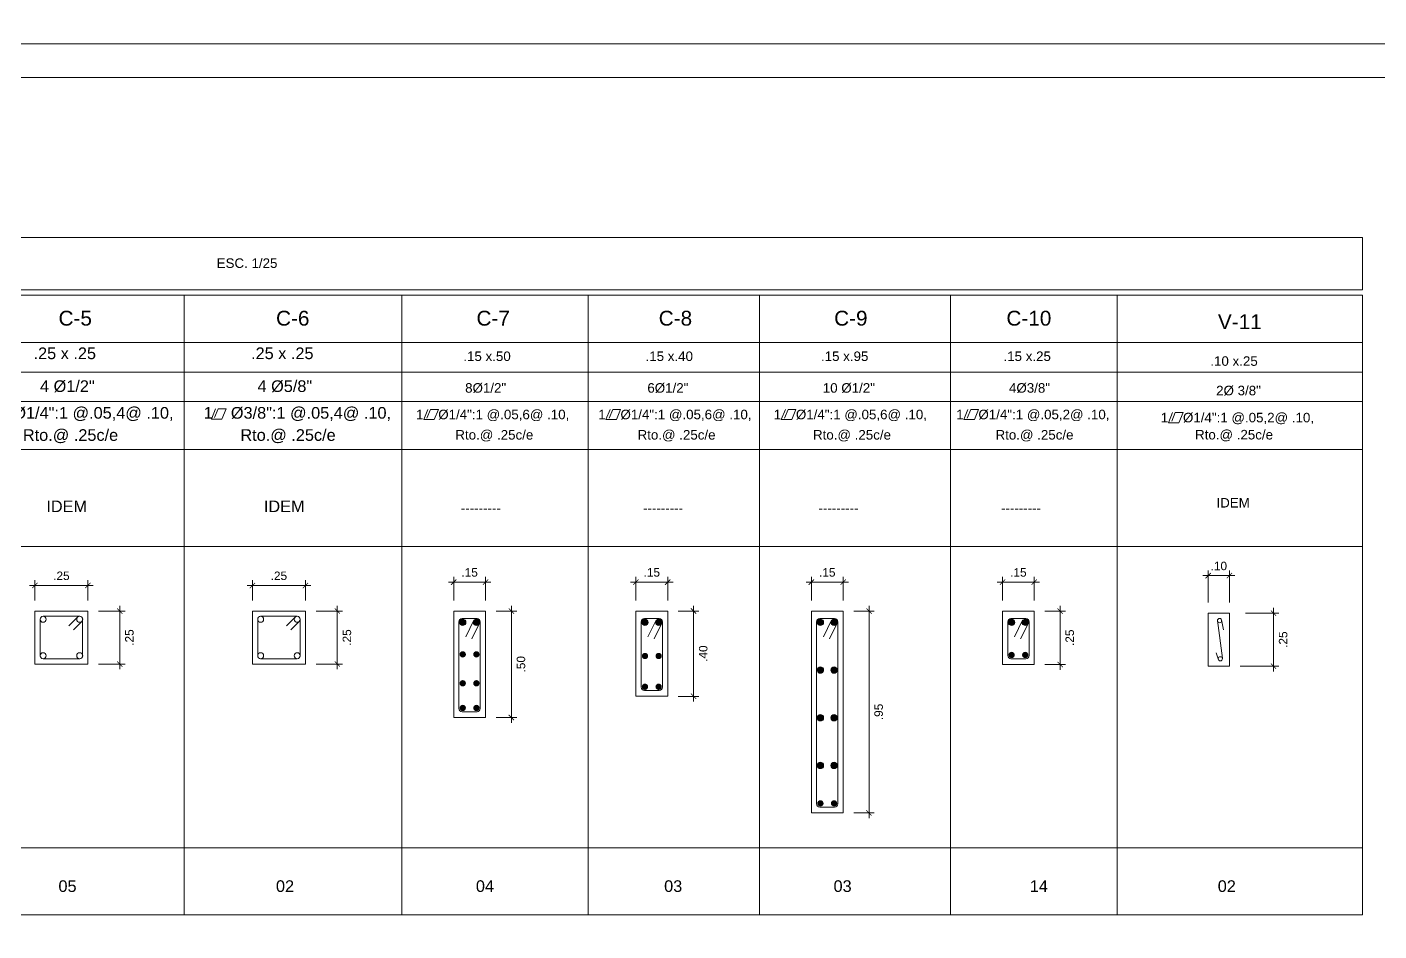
# Model space of a CAD drawing. Header units: millimetres. Extents: x -59 to 123, y 54 to 155.
# Drawn here: x 59.47 to 72.22, y 116.33 to 124.86 of the extents above; entities that cross this region are included whole.
import ezdxf

# ---------------------------------------------------------------- set-up
doc = ezdxf.new("R2010")
doc.units = ezdxf.units.MM
doc.linetypes.add('CONTINUA', pattern=[0])
doc.layers.get('0').update_dxf_attribs({"lineweight": 9})
doc.layers.get('Defpoints').update_dxf_attribs({"lineweight": 0})
for name, color, linetype, lineweight in [('.pluma1', 7, 'Continuous', 9), ('ACERO', 150, 'CONTINUA', 40), ('COTA', 4, 'Continuous', 9), ('DET-CORTE', 86, 'Continuous', 50), ('PLUMA 2 NUEVA', 7, 'Continuous', 25), ('pluma2', 4, 'Continuous', 20)]:
    doc.layers.add(name, color=color, linetype=linetype, lineweight=lineweight)
doc.layers.add('TEXTO', color=2, linetype='Continuous')
doc.styles.add('LUIS', font='arial.ttf')
doc.dimstyles.new('luis', dxfattribs={"dimtxt": 0.08, "dimasz": 0.05, "dimexe": 0.05, "dimexo": 0.1, "dimgap": 0.05, "dimtad": 2, "dimzin": 4, "dimdsep": 46, "dimtxsty": 'LUIS', "dimblk": 'ARCHTICK', "dimcen": 2, "dimdle": 0.05, "dimclrd": 256, "dimclre": 256, "dimclrt": 56, "dimaunit": 1, "dimadec": 0, "dimazin": 0, "dimtfac": 1, "dimtix": 1, "dimtmove": 0, "dimatfit": 3, "dimfxl": 1, "dimlwd": -1, "dimlwe": -1, "dimarcsym": 0})

# ---------------------------------------------------------------- blocks, each defined once
blk = doc.blocks.new('_ArchTick')
at = {"color": 0, "linetype": 'ByBlock', "const_width": 0.15}
blk.add_lwpolyline([(-0.5, -0.5), (0.5, 0.5)], dxfattribs=at)
blk = doc.blocks.new('*D714')
at = {"layer": 'COTA', "transparency": 16777216}
for p, q in [((65.214, 119.452), (65.214, 119.675)), ((65.514, 119.452), (65.514, 119.675)), ((65.564, 119.625), (65.164, 119.625))]:
    blk.add_line(p, q, dxfattribs=at)
at = {"layer": 'Defpoints', "color": 0, "transparency": 16777216}
for p in [(65.214, 119.625), (65.214, 119.352), (65.514, 119.352)]:
    blk.add_point(p, dxfattribs=at)
at = {"layer": 'COTA', "transparency": 16777216, "xscale": 0.05, "yscale": 0.05, "zscale": 0.05, "rotation": 180}
blk.add_blockref('_ArchTick', (65.214, 119.625), dxfattribs=at)
at = {"layer": 'COTA', "transparency": 16777216, "xscale": 0.05, "yscale": 0.05, "zscale": 0.05}
blk.add_blockref('_ArchTick', (65.514, 119.625), dxfattribs=at)
at = {"layer": 'COTA', "color": 56, "lineweight": 5, "transparency": 16777216, "insert": (65.364, 119.716), "char_height": 0.08, "attachment_point": 5, "style": 'LUIS'}
blk.add_mtext('.15', dxfattribs=at)
blk = doc.blocks.new('*D715')
at = {"layer": 'COTA', "transparency": 16777216}
for p, q in [((65.758, 119.402), (65.758, 118.497)), ((65.614, 119.352), (65.808, 119.352)), ((65.614, 118.547), (65.808, 118.547))]:
    blk.add_line(p, q, dxfattribs=at)
at = {"layer": 'Defpoints', "color": 0, "transparency": 16777216}
for p in [(65.514, 119.352), (65.514, 118.547), (65.758, 118.547)]:
    blk.add_point(p, dxfattribs=at)
at = {"layer": 'COTA', "transparency": 16777216, "xscale": 0.05, "yscale": 0.05, "zscale": 0.05}
for p, rotation in [((65.758, 119.352), 90), ((65.758, 118.547), 270)]:
    blk.add_blockref('_ArchTick', p, dxfattribs=dict(at, rotation=rotation))
at = {"layer": 'COTA', "color": 56, "lineweight": 5, "transparency": 16777216, "insert": (65.849, 118.95), "char_height": 0.08, "attachment_point": 5, "rotation": 90, "style": 'LUIS'}
blk.add_mtext('.40', dxfattribs=at)
blk = doc.blocks.new('*D720')
at = {"layer": 'COTA', "transparency": 16777216}
for p, q in [((60.345, 119.402), (60.345, 118.802)), ((60.144, 119.352), (60.395, 119.352)), ((60.144, 118.852), (60.395, 118.852))]:
    blk.add_line(p, q, dxfattribs=at)
at = {"layer": 'Defpoints', "color": 0, "transparency": 16777216}
for p in [(60.044, 119.352), (60.044, 118.852), (60.345, 118.852)]:
    blk.add_point(p, dxfattribs=at)
at = {"layer": 'COTA', "transparency": 16777216, "xscale": 0.05, "yscale": 0.05, "zscale": 0.05}
for p, rotation in [((60.345, 119.352), 90), ((60.345, 118.852), 270)]:
    blk.add_blockref('_ArchTick', p, dxfattribs=dict(at, rotation=rotation))
at = {"layer": 'COTA', "color": 56, "lineweight": 5, "transparency": 16777216, "insert": (60.436, 119.102), "char_height": 0.08, "attachment_point": 5, "rotation": 90, "style": 'LUIS'}
blk.add_mtext('.25', dxfattribs=at)
blk = doc.blocks.new('*D721')
at = {"layer": 'COTA', "transparency": 16777216}
for p, q in [((59.544, 119.452), (59.544, 119.643)), ((60.044, 119.452), (60.044, 119.643)), ((60.094, 119.593), (59.494, 119.593))]:
    blk.add_line(p, q, dxfattribs=at)
at = {"layer": 'Defpoints', "color": 0, "transparency": 16777216}
for p in [(59.544, 119.593), (59.544, 119.352), (60.044, 119.352)]:
    blk.add_point(p, dxfattribs=at)
at = {"layer": 'COTA', "transparency": 16777216, "xscale": 0.05, "yscale": 0.05, "zscale": 0.05, "rotation": 180}
blk.add_blockref('_ArchTick', (59.544, 119.593), dxfattribs=at)
at = {"layer": 'COTA', "transparency": 16777216, "xscale": 0.05, "yscale": 0.05, "zscale": 0.05}
blk.add_blockref('_ArchTick', (60.044, 119.593), dxfattribs=at)
at = {"layer": 'COTA', "color": 56, "lineweight": 5, "transparency": 16777216, "insert": (59.794, 119.684), "char_height": 0.08, "attachment_point": 5, "style": 'LUIS'}
blk.add_mtext('.25', dxfattribs=at)
blk = doc.blocks.new('*D722')
at = {"layer": 'COTA', "transparency": 16777216}
for p, q in [((68.672, 119.452), (68.672, 119.675)), ((68.972, 119.452), (68.972, 119.675)), ((69.022, 119.625), (68.622, 119.625))]:
    blk.add_line(p, q, dxfattribs=at)
at = {"layer": 'Defpoints', "color": 0, "transparency": 16777216}
for p in [(68.672, 119.625), (68.672, 119.352), (68.972, 119.352)]:
    blk.add_point(p, dxfattribs=at)
at = {"layer": 'COTA', "transparency": 16777216, "xscale": 0.05, "yscale": 0.05, "zscale": 0.05, "rotation": 180}
blk.add_blockref('_ArchTick', (68.672, 119.625), dxfattribs=at)
at = {"layer": 'COTA', "transparency": 16777216, "xscale": 0.05, "yscale": 0.05, "zscale": 0.05}
blk.add_blockref('_ArchTick', (68.972, 119.625), dxfattribs=at)
at = {"layer": 'COTA', "color": 56, "lineweight": 5, "transparency": 16777216, "insert": (68.822, 119.716), "char_height": 0.08, "attachment_point": 5, "style": 'LUIS'}
blk.add_mtext('.15', dxfattribs=at)
blk = doc.blocks.new('*D723')
at = {"layer": 'COTA', "transparency": 16777216}
for p, q in [((69.216, 119.402), (69.216, 118.797)), ((69.072, 119.352), (69.266, 119.352)), ((69.072, 118.847), (69.266, 118.847))]:
    blk.add_line(p, q, dxfattribs=at)
at = {"layer": 'Defpoints', "color": 0, "transparency": 16777216}
for p in [(68.972, 119.352), (68.972, 118.847), (69.216, 118.847)]:
    blk.add_point(p, dxfattribs=at)
at = {"layer": 'COTA', "transparency": 16777216, "xscale": 0.05, "yscale": 0.05, "zscale": 0.05}
for p, rotation in [((69.216, 119.352), 90), ((69.216, 118.847), 270)]:
    blk.add_blockref('_ArchTick', p, dxfattribs=dict(at, rotation=rotation))
at = {"layer": 'COTA', "color": 56, "lineweight": 5, "transparency": 16777216, "insert": (69.307, 119.1), "char_height": 0.08, "attachment_point": 5, "rotation": 90, "style": 'LUIS'}
blk.add_mtext('.25', dxfattribs=at)
blk = doc.blocks.new('*D734')
at = {"layer": 'COTA', "transparency": 16777216}
for p, q in [((62.397, 119.402), (62.397, 118.802)), ((62.196, 119.352), (62.447, 119.352)), ((62.196, 118.852), (62.447, 118.852))]:
    blk.add_line(p, q, dxfattribs=at)
at = {"layer": 'Defpoints', "color": 0, "transparency": 16777216}
for p in [(62.096, 119.352), (62.096, 118.852), (62.397, 118.852)]:
    blk.add_point(p, dxfattribs=at)
at = {"layer": 'COTA', "transparency": 16777216, "xscale": 0.05, "yscale": 0.05, "zscale": 0.05}
for p, rotation in [((62.397, 119.352), 90), ((62.397, 118.852), 270)]:
    blk.add_blockref('_ArchTick', p, dxfattribs=dict(at, rotation=rotation))
at = {"layer": 'COTA', "color": 56, "lineweight": 5, "transparency": 16777216, "insert": (62.488, 119.102), "char_height": 0.08, "attachment_point": 5, "rotation": 90, "style": 'LUIS'}
blk.add_mtext('.25', dxfattribs=at)
blk = doc.blocks.new('*D735')
at = {"layer": 'COTA', "transparency": 16777216}
for p, q in [((61.596, 119.452), (61.596, 119.643)), ((62.096, 119.452), (62.096, 119.643)), ((62.146, 119.593), (61.546, 119.593))]:
    blk.add_line(p, q, dxfattribs=at)
at = {"layer": 'Defpoints', "color": 0, "transparency": 16777216}
for p in [(61.596, 119.593), (61.596, 119.352), (62.096, 119.352)]:
    blk.add_point(p, dxfattribs=at)
at = {"layer": 'COTA', "transparency": 16777216, "xscale": 0.05, "yscale": 0.05, "zscale": 0.05, "rotation": 180}
blk.add_blockref('_ArchTick', (61.596, 119.593), dxfattribs=at)
at = {"layer": 'COTA', "transparency": 16777216, "xscale": 0.05, "yscale": 0.05, "zscale": 0.05}
blk.add_blockref('_ArchTick', (62.096, 119.593), dxfattribs=at)
at = {"layer": 'COTA', "color": 56, "lineweight": 5, "transparency": 16777216, "insert": (61.846, 119.684), "char_height": 0.08, "attachment_point": 5, "style": 'LUIS'}
blk.add_mtext('.25', dxfattribs=at)
blk = doc.blocks.new('*D736')
at = {"layer": 'COTA', "transparency": 16777216}
for p, q in [((63.495, 119.452), (63.495, 119.675)), ((63.795, 119.452), (63.795, 119.675)), ((63.845, 119.625), (63.445, 119.625))]:
    blk.add_line(p, q, dxfattribs=at)
at = {"layer": 'Defpoints', "color": 0, "transparency": 16777216}
for p in [(63.495, 119.625), (63.495, 119.352), (63.795, 119.352)]:
    blk.add_point(p, dxfattribs=at)
at = {"layer": 'COTA', "transparency": 16777216, "xscale": 0.05, "yscale": 0.05, "zscale": 0.05, "rotation": 180}
blk.add_blockref('_ArchTick', (63.495, 119.625), dxfattribs=at)
at = {"layer": 'COTA', "transparency": 16777216, "xscale": 0.05, "yscale": 0.05, "zscale": 0.05}
blk.add_blockref('_ArchTick', (63.795, 119.625), dxfattribs=at)
at = {"layer": 'COTA', "color": 56, "lineweight": 5, "transparency": 16777216, "insert": (63.645, 119.716), "char_height": 0.08, "attachment_point": 5, "style": 'LUIS'}
blk.add_mtext('.15', dxfattribs=at)
blk = doc.blocks.new('*D737')
at = {"layer": 'COTA', "transparency": 16777216}
for p, q in [((64.039, 119.402), (64.039, 118.297)), ((63.895, 119.352), (64.089, 119.352)), ((63.895, 118.347), (64.089, 118.347))]:
    blk.add_line(p, q, dxfattribs=at)
at = {"layer": 'Defpoints', "color": 0, "transparency": 16777216}
for p in [(63.795, 119.352), (63.795, 118.347), (64.039, 118.347)]:
    blk.add_point(p, dxfattribs=at)
at = {"layer": 'COTA', "transparency": 16777216, "xscale": 0.05, "yscale": 0.05, "zscale": 0.05}
for p, rotation in [((64.039, 119.352), 90), ((64.039, 118.347), 270)]:
    blk.add_blockref('_ArchTick', p, dxfattribs=dict(at, rotation=rotation))
at = {"layer": 'COTA', "color": 56, "lineweight": 5, "transparency": 16777216, "insert": (64.13, 118.85), "char_height": 0.08, "attachment_point": 5, "rotation": 90, "style": 'LUIS'}
blk.add_mtext('.50', dxfattribs=at)
blk = doc.blocks.new('*D738')
at = {"layer": 'COTA', "transparency": 16777216}
for p, q in [((66.869, 119.452), (66.869, 119.675)), ((67.169, 119.452), (67.169, 119.675)), ((67.219, 119.625), (66.819, 119.625))]:
    blk.add_line(p, q, dxfattribs=at)
at = {"layer": 'Defpoints', "color": 0, "transparency": 16777216}
for p in [(66.869, 119.625), (66.869, 119.352), (67.169, 119.352)]:
    blk.add_point(p, dxfattribs=at)
at = {"layer": 'COTA', "transparency": 16777216, "xscale": 0.05, "yscale": 0.05, "zscale": 0.05, "rotation": 180}
blk.add_blockref('_ArchTick', (66.869, 119.625), dxfattribs=at)
at = {"layer": 'COTA', "transparency": 16777216, "xscale": 0.05, "yscale": 0.05, "zscale": 0.05}
blk.add_blockref('_ArchTick', (67.169, 119.625), dxfattribs=at)
at = {"layer": 'COTA', "color": 56, "lineweight": 5, "transparency": 16777216, "insert": (67.019, 119.716), "char_height": 0.08, "attachment_point": 5, "style": 'LUIS'}
blk.add_mtext('.15', dxfattribs=at)
blk = doc.blocks.new('*D739')
at = {"layer": 'COTA', "transparency": 16777216}
for p, q in [((67.413, 119.402), (67.413, 117.397)), ((67.269, 119.352), (67.463, 119.352)), ((67.269, 117.447), (67.463, 117.447))]:
    blk.add_line(p, q, dxfattribs=at)
at = {"layer": 'Defpoints', "color": 0, "transparency": 16777216}
for p in [(67.169, 119.352), (67.169, 117.447), (67.413, 117.447)]:
    blk.add_point(p, dxfattribs=at)
at = {"layer": 'COTA', "transparency": 16777216, "xscale": 0.05, "yscale": 0.05, "zscale": 0.05}
for p, rotation in [((67.413, 119.352), 90), ((67.413, 117.447), 270)]:
    blk.add_blockref('_ArchTick', p, dxfattribs=dict(at, rotation=rotation))
at = {"layer": 'COTA', "color": 56, "lineweight": 5, "transparency": 16777216, "insert": (67.504, 118.4), "char_height": 0.08, "attachment_point": 5, "rotation": 90, "style": 'LUIS'}
blk.add_mtext('.95', dxfattribs=at)
blk = doc.blocks.new('*D742')
at = {"layer": 'COTA', "transparency": 16777216}
for p, q in [((70.613, 119.686), (70.563, 119.686)), ((70.613, 119.432), (70.613, 119.736)), ((70.613, 119.686), (70.813, 119.686)), ((70.813, 119.432), (70.813, 119.736)), ((70.813, 119.686), (70.863, 119.686))]:
    blk.add_line(p, q, dxfattribs=at)
at = {"layer": 'Defpoints', "color": 0, "transparency": 16777216}
for p in [(70.813, 119.686), (70.613, 119.332), (70.813, 119.332)]:
    blk.add_point(p, dxfattribs=at)
at = {"layer": 'COTA', "transparency": 16777216, "xscale": 0.05, "yscale": 0.05, "zscale": 0.05}
blk.add_blockref('_ArchTick', (70.613, 119.686), dxfattribs=at)
at = {"layer": 'COTA', "transparency": 16777216, "xscale": 0.05, "yscale": 0.05, "zscale": 0.05, "rotation": 180}
blk.add_blockref('_ArchTick', (70.813, 119.686), dxfattribs=at)
at = {"layer": 'COTA', "color": 56, "lineweight": 5, "transparency": 16777216, "insert": (70.713, 119.777), "char_height": 0.08, "attachment_point": 5, "style": 'LUIS'}
blk.add_mtext('.10', dxfattribs=at)
blk = doc.blocks.new('*D743')
at = {"layer": 'COTA', "transparency": 16777216}
for p, q in [((71.229, 119.382), (71.229, 118.782)), ((70.963, 119.332), (71.279, 119.332)), ((70.913, 118.832), (71.279, 118.832))]:
    blk.add_line(p, q, dxfattribs=at)
at = {"layer": 'Defpoints', "color": 0, "transparency": 16777216}
for p in [(70.863, 119.332), (70.813, 118.832), (71.229, 118.832)]:
    blk.add_point(p, dxfattribs=at)
at = {"layer": 'COTA', "transparency": 16777216, "xscale": 0.05, "yscale": 0.05, "zscale": 0.05}
for p, rotation in [((71.229, 119.332), 90), ((71.229, 118.832), 270)]:
    blk.add_blockref('_ArchTick', p, dxfattribs=dict(at, rotation=rotation))
at = {"layer": 'COTA', "color": 56, "lineweight": 5, "transparency": 16777216, "insert": (71.32, 119.082), "char_height": 0.08, "attachment_point": 5, "rotation": 90, "style": 'LUIS'}
blk.add_mtext('.25', dxfattribs=at)

msp = doc.modelspace()

# ---------------------------------------------------------------- hatches: boundary and pattern name
at = {"layer": 'ACERO', "lineweight": 5}
for points in [[(63.5504, 119.2448, -1), (63.6104, 119.2448, -1)], [(63.5504, 119.2448, -1), (63.6104, 119.2448, -1)], [(63.5504, 119.2448, -1), (63.6104, 119.2448, -1)], [(63.6793, 119.2448, -1), (63.7393, 119.2448, -1)], [(63.6793, 119.2448, -1), (63.7393, 119.2448, -1)], [(63.6793, 119.2448, -1), (63.7393, 119.2448, -1)], [(65.2695, 119.2448, -1), (65.3295, 119.2448, -1)], [(65.2695, 119.2448, -1), (65.3295, 119.2448, -1)], [(65.2695, 119.2448, -1), (65.3295, 119.2448, -1)], [(65.3984, 119.2448, -1), (65.4584, 119.2448, -1)], [(65.3984, 119.2448, -1), (65.4584, 119.2448, -1)], [(65.3984, 119.2448, -1), (65.4584, 119.2448, -1)], [(66.9245, 119.2448, -1), (66.9845, 119.2448, -1)], [(66.9245, 119.2448, -1), (66.9845, 119.2448, -1)], [(66.9245, 119.2448, -1), (66.9845, 119.2448, -1)], [(67.0533, 119.2448, -1), (67.1133, 119.2448, -1)], [(67.0533, 119.2448, -1), (67.1133, 119.2448, -1)], [(67.0533, 119.2448, -1), (67.1133, 119.2448, -1)], [(68.7278, 119.2448, -1), (68.7878, 119.2448, -1)], [(68.7278, 119.2448, -1), (68.7878, 119.2448, -1)], [(68.7278, 119.2448, -1), (68.7878, 119.2448, -1)], [(68.8567, 119.2448, -1), (68.9167, 119.2448, -1)], [(68.8567, 119.2448, -1), (68.9167, 119.2448, -1)], [(68.8567, 119.2448, -1), (68.9167, 119.2448, -1)], [(63.5804, 118.9734, 1), (63.5804, 118.9134, 1)], [(63.7093, 118.9734, -1), (63.7093, 118.9134, -1)], [(65.2995, 118.9578, 1), (65.2995, 118.8978, 1)], [(65.4284, 118.9578, -1), (65.4284, 118.8978, -1)], [(68.7578, 118.9674, 1), (68.7578, 118.9074, 1)], [(68.8867, 118.9674, -1), (68.8867, 118.9074, -1)], [(66.9245, 118.7948, -1), (66.9845, 118.7948, -1)], [(66.9245, 118.7948, -1), (66.9845, 118.7948, -1)], [(66.9245, 118.7948, -1), (66.9845, 118.7948, -1)], [(67.0533, 118.7948, -1), (67.1133, 118.7948, -1)], [(67.0533, 118.7948, -1), (67.1133, 118.7948, -1)], [(67.0533, 118.7948, -1), (67.1133, 118.7948, -1)], [(63.5804, 118.7005, 1), (63.5804, 118.6405, 1)], [(63.7093, 118.7005, -1), (63.7093, 118.6405, -1)], [(65.2995, 118.6674, 1), (65.2995, 118.6074, 1)], [(65.4284, 118.6674, -1), (65.4284, 118.6074, -1)], [(63.5804, 118.4674, 1), (63.5804, 118.4074, 1)], [(63.7093, 118.4674, -1), (63.7093, 118.4074, -1)], [(66.9245, 118.3448, -1), (66.9845, 118.3448, -1)], [(66.9245, 118.3448, -1), (66.9845, 118.3448, -1)], [(66.9245, 118.3448, -1), (66.9845, 118.3448, -1)], [(67.0533, 118.3448, -1), (67.1133, 118.3448, -1)], [(67.0533, 118.3448, -1), (67.1133, 118.3448, -1)], [(67.0533, 118.3448, -1), (67.1133, 118.3448, -1)], [(66.9245, 117.8948, -1), (66.9845, 117.8948, -1)], [(66.9245, 117.8948, -1), (66.9845, 117.8948, -1)], [(66.9245, 117.8948, -1), (66.9845, 117.8948, -1)], [(67.0533, 117.8948, -1), (67.1133, 117.8948, -1)], [(67.0533, 117.8948, -1), (67.1133, 117.8948, -1)], [(67.0533, 117.8948, -1), (67.1133, 117.8948, -1)], [(66.9545, 117.5674, 1), (66.9545, 117.5074, 1)], [(67.0833, 117.5674, -1), (67.0833, 117.5074, -1)]]:
    msp.add_hatch(color=256, dxfattribs=at).paths.add_polyline_path(points)

# ---------------------------------------------------------------- linework, layer by layer
at = {"layer": '.pluma1', "lineweight": 5}
for p, q in [((60.9528, 122.3323), (60.9528, 116.4858)), ((63.0048, 122.3323), (63.0048, 116.4858)), ((64.7639, 122.3323), (64.7639, 116.4858)), ((66.3788, 122.3323), (66.3788, 116.4858)), ((68.181, 122.3323), (68.181, 116.4858)), ((69.7546, 122.3323), (69.7546, 116.4858)), ((49.3489, 121.8871), (72.0681, 121.8871)), ((50.3305, 121.6047), (72.0681, 121.6047)), ((50.3305, 121.3297), (72.0681, 121.3297)), ((49.3489, 120.8759), (72.0681, 120.8759)), ((49.3489, 119.9607), (72.0681, 119.9607)), ((49.3489, 119.9607), (72.0681, 119.9607)), ((49.3489, 117.1164), (70.3014, 117.1164)), ((49.3489, 117.1164), (70.3014, 117.1164))]:
    msp.add_line(p, q, dxfattribs=at)
at = {"layer": '.pluma1', "lineweight": 5, "ltscale": 0.18}
for p, q in [((49.3489, 119.9607), (72.0681, 119.9607)), ((49.3489, 117.1164), (72.0681, 117.1164))]:
    msp.add_line(p, q, dxfattribs=at)
at = {"layer": 'ACERO', "lineweight": 5}
for p, q in [((59.5944, 119.28), (59.5944, 118.9245)), ((59.967, 119.3023), (59.6218, 119.3023)), ((59.9944, 119.28), (59.9944, 118.9245)), ((61.6463, 119.28), (61.6463, 118.9245)), ((62.0189, 119.3023), (61.6737, 119.3023)), ((62.0463, 119.28), (62.0463, 118.9245)), ((63.5449, 118.4323), (63.5449, 119.2512)), ((63.5749, 119.2812), (63.7149, 119.2812)), ((63.6849, 119.265), (63.6082, 119.1075)), ((63.7449, 118.4323), (63.7449, 119.2512)), ((65.264, 118.6323), (65.264, 119.2512)), ((65.294, 119.2812), (65.434, 119.2812)), ((65.4041, 119.265), (65.3273, 119.1075)), ((65.464, 118.6323), (65.464, 119.2512)), ((66.9189, 117.5323), (66.9189, 119.2512)), ((66.9489, 119.2812), (67.0889, 119.2812)), ((67.059, 119.265), (66.9822, 119.1075)), ((67.1189, 117.5323), (67.1189, 119.2512)), ((68.7223, 118.9323), (68.7223, 119.2512)), ((68.7523, 119.2812), (68.8923, 119.2812)), ((68.8624, 119.265), (68.7856, 119.1075)), ((68.9223, 118.9323), (68.9223, 119.2512)), ((63.7389, 119.2387), (63.6657, 119.0885)), ((65.458, 119.2387), (65.3848, 119.0885)), ((67.1129, 119.2387), (67.0397, 119.0885)), ((68.9163, 119.2387), (68.8431, 119.0885)), ((59.967, 118.9023), (59.6218, 118.9023)), ((62.0189, 118.9023), (61.6737, 118.9023)), ((68.8923, 118.9023), (68.7523, 118.9023)), ((65.434, 118.6023), (65.294, 118.6023)), ((63.7149, 118.4023), (63.5749, 118.4023)), ((67.0889, 117.5023), (66.9489, 117.5023))]:
    msp.add_line(p, q, dxfattribs=at)
for points in [[(59.8655, 119.2116), (59.9498, 119.2969)], [(59.9079, 119.1758), (59.9922, 119.2611)], [(61.9174, 119.2116), (62.0017, 119.2969)], [(61.9598, 119.1758), (62.0442, 119.2611)]]:
    msp.add_lwpolyline(points, dxfattribs=at)
at = {"layer": 'ACERO', "lineweight": 5, "ltscale": 0.1}
for points in [[(70.6998, 119.2621), (70.7469, 118.908)], [(70.7376, 119.2703), (70.7564, 119.1755)], [(70.7101, 118.8916), (70.6879, 118.9568)]]:
    msp.add_lwpolyline(points, dxfattribs=at)
at = {"layer": 'ACERO', "lineweight": 5}
for centre, radius in [((59.6218, 119.2743), 0.028), ((59.967, 119.2743), 0.028), ((61.6737, 119.2743), 0.028), ((62.0189, 119.2743), 0.028), ((63.5804, 119.2448), 0.03), ((63.5804, 119.2448), 0.03), ((63.5804, 119.2448), 0.03), ((63.7093, 119.2448), 0.03), ((63.7093, 119.2448), 0.03), ((63.7093, 119.2448), 0.03), ((65.2995, 119.2448), 0.03), ((65.2995, 119.2448), 0.03), ((65.2995, 119.2448), 0.03), ((65.4284, 119.2448), 0.03), ((65.4284, 119.2448), 0.03), ((65.4284, 119.2448), 0.03), ((66.9545, 119.2448), 0.03), ((66.9545, 119.2448), 0.03), ((66.9545, 119.2448), 0.03), ((67.0833, 119.2448), 0.03), ((67.0833, 119.2448), 0.03), ((67.0833, 119.2448), 0.03), ((68.7578, 119.2448), 0.03), ((68.7578, 119.2448), 0.03), ((68.7578, 119.2448), 0.03), ((68.8867, 119.2448), 0.03), ((68.8867, 119.2448), 0.03), ((68.8867, 119.2448), 0.03), ((59.6218, 118.9303), 0.028), ((59.967, 118.9303), 0.028), ((61.6737, 118.9303), 0.028), ((62.0189, 118.9303), 0.028), ((66.9545, 118.7948), 0.03), ((66.9545, 118.7948), 0.03), ((66.9545, 118.7948), 0.03), ((67.0833, 118.7948), 0.03), ((67.0833, 118.7948), 0.03), ((67.0833, 118.7948), 0.03), ((66.9545, 118.3448), 0.03), ((66.9545, 118.3448), 0.03), ((66.9545, 118.3448), 0.03), ((67.0833, 118.3448), 0.03), ((67.0833, 118.3448), 0.03), ((67.0833, 118.3448), 0.03), ((66.9545, 117.8948), 0.03), ((66.9545, 117.8948), 0.03), ((66.9545, 117.8948), 0.03), ((67.0833, 117.8948), 0.03), ((67.0833, 117.8948), 0.03), ((67.0833, 117.8948), 0.03)]:
    msp.add_circle(centre, radius, dxfattribs=at)
at = {"layer": 'ACERO', "lineweight": 5, "ltscale": 0.1}
for centre in [(70.7196, 119.2621), (70.7271, 118.9017)]:
    msp.add_circle(centre, 0.0198, dxfattribs=at)
at = {"layer": 'ACERO', "lineweight": 5}
for centre, start, end in [((63.5749, 119.2512), 90, 180), ((63.7149, 119.2512), 0, 90), ((65.294, 119.2512), 90, 180), ((65.434, 119.2512), 0, 90), ((66.9489, 119.2512), 90, 180), ((67.0889, 119.2512), 0, 90), ((68.7523, 119.2512), 90, 180), ((68.8923, 119.2512), 0, 90), ((68.7523, 118.9323), 180, 270), ((68.8923, 118.9323), 270, 0), ((65.294, 118.6323), 180, 270), ((65.434, 118.6323), 270, 0), ((63.5749, 118.4323), 180, 270), ((63.7149, 118.4323), 270, 0), ((66.9489, 117.5323), 180, 270), ((67.0889, 117.5323), 270, 0)]:
    msp.add_arc(centre, 0.03, start, end, dxfattribs=at)
at = {"layer": 'Defpoints', "lineweight": 5, "ltscale": 0.5}
for points in [[(34.5836, 124.7036), (78.8336, 124.7036), (78.8336, 154.4862), (34.5836, 154.4862)], [(34.5836, 94.9209), (78.8336, 94.9209), (78.8336, 124.7036), (34.5836, 124.7036)]]:
    msp.add_lwpolyline(points, close=True, dxfattribs=at)
at = {"layer": 'DET-CORTE', "lineweight": 5, "ltscale": 0.5}
msp.add_lwpolyline([(34.9016, 95.2389), (78.5157, 95.2389), (78.5157, 124.3856), (34.9016, 124.3856)], close=True, dxfattribs=at)
at = {"layer": 'PLUMA 2 NUEVA', "linetype": 'CONTINUA', "lineweight": 5}
msp.add_lwpolyline([(70.8133, 119.3319), (70.8133, 118.8319), (70.6133, 118.8319), (70.6133, 119.3319)], close=True, dxfattribs=at)
at = {"layer": 'pluma2', "linetype": 'Continuous', "lineweight": 5, "ltscale": 0.01}
for p, q in [((59.5444, 118.8523), (59.5444, 119.3523)), ((59.5444, 119.3523), (60.0444, 119.3523)), ((60.0444, 119.3523), (60.0444, 118.8523)), ((61.5963, 118.8523), (61.5963, 119.3523)), ((61.5963, 119.3523), (62.0963, 119.3523)), ((62.0963, 119.3523), (62.0963, 118.8523)), ((60.0444, 118.8523), (59.5444, 118.8523)), ((62.0963, 118.8523), (61.5963, 118.8523))]:
    msp.add_line(p, q, dxfattribs=at)
at = {"layer": 'pluma2', "lineweight": 5}
for p, q in [((63.7949, 119.3523), (63.4949, 119.3523)), ((63.4949, 119.3523), (63.4949, 118.3473)), ((63.7949, 118.3473), (63.7949, 119.3523)), ((65.514, 119.3523), (65.214, 119.3523)), ((65.214, 119.3523), (65.214, 118.5473)), ((65.514, 118.5473), (65.514, 119.3523)), ((67.1689, 119.3523), (66.8689, 119.3523)), ((66.8689, 119.3523), (66.8689, 117.4473)), ((67.1689, 117.4473), (67.1689, 119.3523)), ((68.9723, 119.3523), (68.6723, 119.3523)), ((68.6723, 119.3523), (68.6723, 118.8473)), ((68.9723, 118.8473), (68.9723, 119.3523)), ((68.6723, 118.8473), (68.9723, 118.8473)), ((65.214, 118.5473), (65.514, 118.5473)), ((63.4949, 118.3473), (63.7949, 118.3473)), ((66.8689, 117.4473), (67.1689, 117.4473))]:
    msp.add_line(p, q, dxfattribs=at)
at = {"layer": 'pluma2', "linetype": 'Continuous', "lineweight": 5, "ltscale": 0.01}
for points in [[(72.0681, 122.8777), (49.3489, 122.8777), (49.3489, 122.3837), (72.0681, 122.3837)], [(72.0681, 116.4858), (49.3489, 116.4858), (49.3489, 122.3323), (72.0681, 122.3323)]]:
    msp.add_lwpolyline(points, close=True, dxfattribs=at)
at = {"layer": 'TEXTO', "lineweight": 5, "ltscale": 0.18}
for p, q in [((61.2478, 121.2607), (61.2087, 121.1635)), ((61.2087, 121.1635), (61.308, 121.1635)), ((61.2731, 121.2607), (61.2396, 121.1772)), ((61.3471, 121.2607), (61.2731, 121.2607)), ((61.3471, 121.2607), (61.308, 121.1635)), ((63.2508, 121.2552), (63.2117, 121.1581)), ((63.2761, 121.2552), (63.2425, 121.1718)), ((63.3501, 121.2552), (63.2761, 121.2552)), ((63.3501, 121.2552), (63.311, 121.1581)), ((64.9699, 121.2552), (64.9308, 121.1581)), ((64.9952, 121.2552), (64.9617, 121.1718)), ((65.0692, 121.2552), (64.9952, 121.2552)), ((65.0692, 121.2552), (65.0301, 121.1581)), ((66.6248, 121.2552), (66.5857, 121.1581)), ((66.6501, 121.2552), (66.6166, 121.1718)), ((66.7241, 121.2552), (66.6501, 121.2552)), ((66.7241, 121.2552), (66.685, 121.1581)), ((68.3466, 121.2552), (68.3075, 121.1581)), ((68.372, 121.2552), (68.3384, 121.1718)), ((68.4459, 121.2552), (68.372, 121.2552)), ((68.4459, 121.2552), (68.4068, 121.1581)), ((63.2117, 121.1581), (63.311, 121.1581)), ((64.9308, 121.1581), (65.0301, 121.1581)), ((66.5857, 121.1581), (66.685, 121.1581)), ((68.3075, 121.1581), (68.4068, 121.1581))]:
    msp.add_line(p, q, dxfattribs=at)
at = {"layer": 'TEXTO', "lineweight": 5, "ltscale": 0.2}
for p, q in [((70.2765, 121.2261), (70.2374, 121.1289)), ((70.3019, 121.2261), (70.2683, 121.1427)), ((70.3758, 121.2261), (70.3019, 121.2261)), ((70.3758, 121.2261), (70.3367, 121.1289)), ((70.2374, 121.1289), (70.3367, 121.1289))]:
    msp.add_line(p, q, dxfattribs=at)

# ---------------------------------------------------------------- texts
at = {"layer": 'TEXTO', "lineweight": 5, "ltscale": 0.2, "style": 'LUIS'}
for s, height, rotation, p in [('ESC. 1/25', 0.09, 0, (61.2591, 122.5896)), ('.25 x .25', 0.11, 360, (59.5313, 121.7289)), ('.25 x .25', 0.11, 360, (61.5833, 121.7289)), ('.15 x.50', 0.09, 0, (63.5858, 121.7112)), ('.15 x.40', 0.09, 0, (65.3049, 121.7112)), ('.15 x.95', 0.09, 0, (66.9598, 121.7112)), ('.15 x.25', 0.09, 0, (68.6816, 121.7112)), ('.10 x.25', 0.09, 0, (70.6328, 121.6658)), ('4 Ø1/2" ', 0.11, 360, (59.5925, 121.419)), ('4 Ø5/8" ', 0.11, 360, (61.6444, 121.419)), ('8Ø1/2" ', 0.09, 0, (63.6029, 121.4122)), ('6Ø1/2" ', 0.09, 0, (65.322, 121.4122)), ('10 Ø1/2" ', 0.09, 0, (66.9769, 121.4122)), (' 4Ø3/8" ', 0.09, 0, (68.6988, 121.4122)), ('2Ø 3/8"', 0.09, 0, (70.6876, 121.3875)), ('1    %%C1/4":1 @.05,4@ .10,', 0.11, 360, (59.0846, 121.1671)), ('1    %%C3/8":1 @.05,4@ .10,', 0.11, 360, (61.1366, 121.1671)), ('1    %%C1/4":1 @.05,6@ .10,', 0.09, 0, (63.1396, 121.1617)), ('1    %%C1/4":1 @.05,6@ .10,', 0.09, 0, (64.8587, 121.1617)), ('1    %%C1/4":1 @.05,6@ .10,', 0.09, 0, (66.5136, 121.1617)), ('1    %%C1/4":1 @.05,2@ .10,', 0.09, 0, (68.2354, 121.1617)), ('1    %%C1/4":1 @.05,2@ .10,', 0.09, 0, (70.1653, 121.1325)), ('Rto.@ .25c/e', 0.11, 360, (59.4308, 120.9578)), ('Rto.@ .25c/e', 0.11, 360, (61.4827, 120.9578)), ('Rto.@ .25c/e', 0.09, 0, (63.5106, 120.9699)), ('Rto.@ .25c/e', 0.09, 0, (65.2297, 120.9699)), ('Rto.@ .25c/e', 0.09, 0, (66.8846, 120.9699)), ('Rto.@ .25c/e', 0.09, 0, (68.6065, 120.9699)), ('Rto.@ .25c/e', 0.09, 0, (70.4887, 120.9711)), ('IDEM', 0.11, 360, (59.6522, 120.285)), ('IDEM', 0.11, 360, (61.7041, 120.285)), ('IDEM', 0.09, 0, (70.6908, 120.3287)), ('---------', 0.09, 360, (63.5626, 120.2786)), ('---------', 0.09, 360, (65.2817, 120.2786)), ('---------', 0.09, 360, (66.9366, 120.2786)), ('---------', 0.09, 360, (68.6584, 120.2786)), ('05', 0.11, 360, (59.7663, 116.7014)), ('02', 0.11, 360, (61.8182, 116.7014)), ('04', 0.11, 360, (63.7043, 116.7014)), ('03', 0.11, 360, (65.4802, 116.7014)), ('03', 0.11, 360, (67.0783, 116.7014)), ('14', 0.11, 360, (68.9296, 116.7014)), ('02', 0.11, 360, (70.7027, 116.7014))]:
    msp.add_text(s, height=height, rotation=rotation, dxfattribs=at).set_placement(p)
at = {"layer": 'TEXTO', "lineweight": 5, "ltscale": 0.18, "style": 'LUIS'}
for s, p in [('C-5', (59.7671, 122.0451)), ('C-6', (61.819, 122.0451)), ('C-7', (63.7099, 122.0451)), ('C-8', (65.429, 122.0451)), ('C-9', (67.0839, 122.0451)), ('C-10', (68.7092, 122.0451)), ('V-11', (70.7044, 122.0118))]:
    msp.add_text(s, height=0.14, rotation=0, dxfattribs=at).set_placement(p)

# ---------------------------------------------------------------- dimensions: what is measured, and where the dimension line sits
at = {"layer": 'COTA', "lineweight": 5}
for base, p1, p2, picture, middle in [((63.4949, 119.625), (63.7949, 119.3523), (63.4949, 119.3523), '*D736', (63.6449, 119.625)), ((65.214, 119.625), (65.514, 119.3523), (65.214, 119.3523), '*D714', (65.364, 119.625)), ((66.8689, 119.625), (67.1689, 119.3523), (66.8689, 119.3523), '*D738', (67.0189, 119.625)), ((68.6723, 119.625), (68.9723, 119.3523), (68.6723, 119.3523), '*D722', (68.8223, 119.625))]:
    dim = msp.add_linear_dim(base=base, p1=p1, p2=p2, angle=180, dimstyle='luis', override={"dimlfac": 0.5}, dxfattribs=at)
    dim.commit()
    dim.dimension.update_dxf_attribs({"geometry": picture, "text_midpoint": middle, "dimtype": 160})
for base, p1, p2, picture, middle in [((70.8133, 119.6859), (70.6133, 119.3319), (70.8133, 119.3319), '*D742', (70.7133, 119.7768)), ((59.5444, 119.5928), (60.0444, 119.3523), (59.5444, 119.3523), '*D721', (59.7944, 119.6837)), ((61.5963, 119.5928), (62.0963, 119.3523), (61.5963, 119.3523), '*D735', (61.8463, 119.6837))]:
    dim = msp.add_linear_dim(base=base, p1=p1, p2=p2, dimstyle='luis', override={"dimlfac": 0.5}, dxfattribs=at)
    dim.commit()
    dim.dimension.update_dxf_attribs({"geometry": picture, "text_midpoint": middle})
for base, p1, p2, angle, picture, middle in [((60.3451, 118.8523), (60.0444, 119.3523), (60.0444, 118.8523), 270, '*D720', (60.4359, 119.1023)), ((62.397, 118.8523), (62.0963, 119.3523), (62.0963, 118.8523), 270, '*D734', (62.4879, 119.1023)), ((64.0388, 118.3473), (63.7949, 119.3523), (63.7949, 118.3473), 90, '*D737', (64.1296, 118.8498)), ((65.7579, 118.5473), (65.514, 119.3523), (65.514, 118.5473), 90, '*D715', (65.8487, 118.9498)), ((67.4128, 117.4473), (67.1689, 119.3523), (67.1689, 117.4473), 90, '*D739', (67.5036, 118.3998)), ((69.2162, 118.8473), (68.9723, 119.3523), (68.9723, 118.8473), 90, '*D723', (69.307, 119.0998)), ((71.2289, 118.8319), (70.8633, 119.3319), (70.8133, 118.8319), 90, '*D743', (71.3197, 119.0819))]:
    dim = msp.add_linear_dim(base=base, p1=p1, p2=p2, angle=angle, dimstyle='luis', override={"dimlfac": 0.5}, dxfattribs=at)
    dim.commit()
    dim.dimension.update_dxf_attribs({"geometry": picture, "text_midpoint": middle})

doc.saveas('drawing.dxf')
